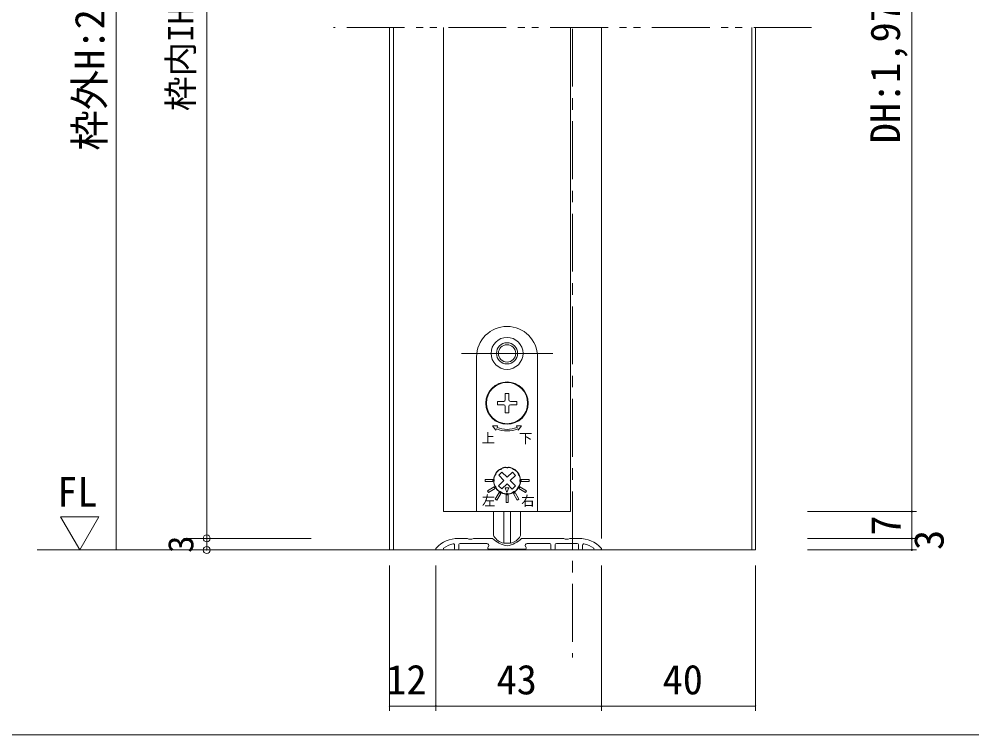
# Model space of a CAD drawing. Units: millimetres on the paper, enlarged 10 times, with parts at other scales. Extents: x -2000 to 2000, y -1385 to 1385.
# Drawn here: x -1253 to -429, y -68 to 551 of the extents above; entities that cross this region are included whole.
import ezdxf
from ezdxf.enums import TextEntityAlignment as Align

# ---------------------------------------------------------------- set-up
doc = ezdxf.new("R2010")
doc.units = ezdxf.units.MM
doc.header["$LTSCALE"] = 10
doc.header["$PDMODE"] = 32
doc.header["$PDSIZE"] = 6
for name, pattern in [('CHAIN1', [8, 5, -1, 1, -1]), ('DOUBLE_CHAIN1', [8.8, 5, -1, 0.6, -0.6, 0.6, -1]), ('USER1', [19.05, 12.7, -6.35])]:
    doc.linetypes.add(name, pattern=pattern)
doc.layers.add('1-1_0', color=7, linetype='Continuous', lineweight=18)
doc.layers.add('2-0_18', color=7, linetype='Continuous', lineweight=18)
doc.styles.add('ＭＳ ゴシック', font='')
doc.styles.get('ＭＳ ゴシック').set_extended_font_data('MS Gothic')

msp = doc.modelspace()

# ---------------------------------------------------------------- linework, layer by layer
at = {"layer": '1-1_0'}
msp.add_lwpolyline([(380, -67.5), (-1950, -67.5), (-1950, 1335)], dxfattribs=at)
at = {"layer": '1-1_0', "lineweight": 20}
msp.add_lwpolyline([(380, -67.5), (-1950, -67.5), (-1950, 1335)], dxfattribs=at)
at = {"layer": '2-0_18', "color": 4, "lineweight": 9}
for p, q in [((-1169.34, 1036.22), (-1169.34, 92.4)), ((-1091, 916.22), (-1091, 102.4)), ((-481.12, 119.07), (-481.12, 916.74)), ((-571.26, 125.74), (-476.95, 125.74)), ((-571.26, 125.74), (-476.95, 125.74)), ((-1217.52, 121.09), (-1200.83, 92.4)), ((-1184.33, 121.09), (-1217.52, 121.09)), ((-1200.83, 92.4), (-1184.33, 121.09)), ((-481.12, 119.07), (-481.12, 102.4)), ((-1111, 102.4), (-1000.63, 102.4)), ((-1091, 102.4), (-1091, 92.4)), ((-571.26, 102.4), (-476.95, 102.4)), ((-571.26, 102.4), (-476.95, 102.4)), ((-481.12, 102.4), (-481.12, 92.4)), ((-932.92, 92.4), (-1237.67, 92.4)), ((-1111, 92.4), (-977.92, 92.4)), ((-571.26, 92.4), (-476.95, 92.4)), ((-571.26, 92.4), (-476.95, 92.4))]:
    msp.add_line(p, q, dxfattribs=at)
at = {"layer": '2-0_18', "linetype": 'DOUBLE_CHAIN1', "lineweight": 20}
msp.add_line((-567.92, 544.07), (-981.26, 544.07), dxfattribs=at)
at = {"layer": '2-0_18', "lineweight": 20}
for p, q in [((-932.92, 544.07), (-932.92, 92.4)), ((-929.59, 544.07), (-929.59, 92.4)), ((-886.26, 544.07), (-886.26, 125.74)), ((-776.26, 544.07), (-776.26, 125.74)), ((-749.59, 544.07), (-749.59, 102.4)), ((-619.59, 544.07), (-619.59, 92.4)), ((-616.26, 544.07), (-616.26, 92.4)), ((-886.26, 125.74), (-776.26, 125.74)), ((-907.92, 92.4), (-932.92, 92.4)), ((-616.26, 92.4), (-932.92, 92.4)), ((-727.92, 92.4), (-616.26, 92.4)), ((-646.26, 92.4), (-616.26, 92.4)), ((-932.92, 79.07), (-932.92, -46.8)), ((-892.87, 79.07), (-892.87, -46.8)), ((-892.87, 14.51), (-892.87, 79.07)), ((-616.26, 79.07), (-616.26, -46.8)), ((-932.71, -42.64), (-933.13, -42.64)), ((-932.92, -42.64), (-892.87, -42.64)), ((-893.39, -42.64), (-892.34, -42.64)), ((-892.87, -42.64), (-749.59, -42.64)), ((-749.07, -42.64), (-750.11, -42.64)), ((-749.59, -42.64), (-616.26, -42.64)), ((-616.46, -42.64), (-616.05, -42.64))]:
    msp.add_line(p, q, dxfattribs=at)
at = {"layer": '2-0_18', "color": 4, "linetype": 'CHAIN1', "lineweight": 9}
msp.add_line((-774.59, 543.06), (-774.59, -0.46), dxfattribs=at)
at = {"layer": '2-0_18', "color": 2, "linetype": 'USER1'}
msp.add_line((-870.76, 262.4), (-791.76, 262.4), dxfattribs=at)
at = {"layer": '2-0_18'}
for p, q in [((-857.59, 259.4), (-857.59, 125.74)), ((-804.92, 125.74), (-804.92, 259.4)), ((-829.76, 227.74), (-832.76, 227.74)), ((-832.76, 222.24), (-832.76, 227.74)), ((-829.76, 222.24), (-829.76, 227.74)), ((-834.09, 217.9), (-839.59, 217.9)), ((-832.76, 211.07), (-832.76, 216.57)), ((-829.76, 211.07), (-829.76, 216.57)), ((-822.92, 220.9), (-828.42, 220.9)), ((-822.92, 217.9), (-828.42, 217.9)), ((-822.92, 220.9), (-822.92, 217.9)), ((-829.76, 211.07), (-832.76, 211.07)), ((-834.08, 152.44), (-838.51, 156.97)), ((-831.22, 155.23), (-826.69, 159.65)), ((-838.62, 148.01), (-834.08, 152.44)), ((-835.82, 145.15), (-831.29, 149.57)), ((-826.87, 145.04), (-831.29, 149.57)), ((-835.82, 145.15), (-838.62, 148.01)), ((-824, 147.83), (-826.87, 145.04)), ((-857.59, 125.74), (-804.92, 125.74)), ((-842.92, 105.29), (-842.92, 125.74)), ((-834.17, 125.74), (-834.17, 98.22)), ((-828.34, 125.74), (-828.34, 98.22)), ((-819.59, 125.74), (-819.59, 105.29)), ((-873.3, 102.4), (-865.42, 102.4)), ((-843.76, 102.4), (-860.42, 102.4)), ((-782.09, 102.4), (-818.76, 102.4)), ((-769.21, 102.4), (-777.09, 102.4)), ((-932.92, 92.4), (-616.26, 92.4)), ((-891.92, 92.4), (-887.26, 92.4)), ((-886.26, 93.4), (-886.26, 93.93)), ((-876.59, 96.63), (-876.59, 93.4)), ((-875.59, 92.4), (-873.92, 92.4)), ((-872.92, 93.4), (-872.92, 97.07)), ((-871.92, 98.07), (-848.65, 98.07)), ((-847.79, 94.57), (-847.21, 95.57)), ((-846.92, 93.07), (-831.26, 93.07)), ((-834.17, 98.22), (-828.34, 98.22)), ((-815.59, 93.07), (-831.26, 93.07)), ((-814.72, 94.57), (-815.3, 95.57)), ((-794.26, 98.07), (-813.86, 98.07)), ((-793.26, 97.07), (-793.26, 93.4)), ((-792.26, 92.4), (-790.59, 92.4)), ((-789.59, 93.4), (-789.59, 97.07)), ((-788.59, 98.07), (-770.59, 98.07)), ((-769.59, 93.4), (-769.59, 97.07)), ((-766.92, 92.4), (-768.59, 92.4)), ((-765.92, 96.63), (-765.92, 93.4)), ((-756.26, 93.4), (-756.26, 93.93)), ((-750.59, 92.4), (-755.26, 92.4))]:
    msp.add_line(p, q, dxfattribs=at)
for points in [[(-834.09, 220.9), (-839.59, 220.9), (-839.59, 217.9)], [(-839.93, 198.46), (-839.42, 199.69), (-843.75, 199.69), (-840.95, 196), (-840.44, 197.23)], [(-822.07, 197.23), (-821.56, 196), (-818.76, 199.69), (-823.09, 199.69), (-822.58, 198.46)], [(-831.22, 155.23), (-835.65, 159.76), (-838.51, 156.97)], [(-824, 147.83), (-828.43, 152.37), (-823.9, 156.79), (-826.69, 159.65)]]:
    msp.add_lwpolyline(points, dxfattribs=at)
for points in [[(-850.26, 151.57), (-843.59, 151.57), (-843.59, 153.24), (-850.26, 153.24)], [(-812.26, 153.24), (-818.92, 153.24), (-818.92, 151.57), (-812.26, 151.57)], [(-847.29, 142.18), (-841.52, 145.51), (-842.35, 146.96), (-848.13, 143.62)], [(-840.03, 135.53), (-836.7, 141.3), (-838.14, 142.14), (-841.48, 136.36)], [(-831.38, 142.07), (-829.67, 146.05), (-833, 146.09)], [(-821.03, 136.36), (-824.37, 142.14), (-825.81, 141.3), (-822.48, 135.53)], [(-814.39, 143.62), (-820.16, 146.96), (-820.99, 145.51), (-815.22, 142.18)], [(-830.42, 140.07), (-832.09, 140.07), (-832.09, 133.4), (-830.42, 133.4)]]:
    msp.add_lwpolyline(points, close=True, dxfattribs=at)
at = {"layer": '2-0_18', "lineweight": 20}
msp.add_lwpolyline([(-749.59, 14.51), (-749.59, 79.07), (-749.59, -46.8)], dxfattribs=at)
at = {"layer": '2-0_18'}
for centre, radius in [((-831.26, 262.4), 13.83), ((-831.26, 262.4), 9.17), ((-831.26, 262.4), 7.5), ((-831.26, 219.4), 18.33), ((-831.26, 219.4), 17.83)]:
    msp.add_circle(centre, radius, dxfattribs=at)
for centre, radius, start, end in [((-831.26, 259.4), 26.33, 0, 180), ((-834.09, 222.24), 1.33, 270, 360), ((-834.09, 216.57), 1.33, 360, 90), ((-828.42, 222.24), 1.33, 180, 270), ((-828.42, 216.57), 1.33, 90, 180), ((-831.26, 219.4), 22.67, 247.5, 292.5), ((-831.26, 219.4), 24, 247.5, 292.5), ((-831.26, 152.4), 11.67, 98.90298, 201.09702), ((-838.95, 155.14), 3.33, 129.87866, 160.42431), ((-831.26, 152.4), 11.17, 146.90028, 151.69834), ((-837.34, 157.85), 3.33, 138.17431, 168.71996), ((-831.26, 152.4), 11.5, 130.42431, 138.17431), ((-836.55, 158.62), 3.33, 99.87866, 130.42431), ((-831.26, 152.4), 11.17, 116.90028, 121.69834), ((-833.8, 160.16), 3.33, 108.17431, 138.71996), ((-831.26, 152.4), 11.5, 100.42431, 108.17431), ((-832.73, 160.43), 3.33, 69.87866, 100.42431), ((-832.7, 161.62), 2.33, 72.61143, 98.90298), ((-831.26, 166.24), 2.5, 252.61143, 287.38857), ((-831.26, 152.4), 11.17, 86.90028, 91.69834), ((-829.58, 160.4), 3.33, 78.17431, 108.71996), ((-829.81, 161.62), 2.33, 81.09702, 107.38857), ((-831.26, 152.4), 11.67, 338.90298, 81.09702), ((-831.26, 152.4), 11.5, 70.42431, 78.17431), ((-828.52, 160.1), 3.33, 39.87866, 70.42431), ((-831.26, 152.4), 11.17, 56.90028, 61.69834), ((-825.81, 158.49), 3.33, 48.17431, 78.71996), ((-831.26, 152.4), 11.5, 40.42431, 48.17431), ((-825.04, 157.7), 3.33, 9.87866, 40.42431), ((-831.26, 152.4), 11.17, 26.90028, 31.69834), ((-823.5, 154.95), 3.33, 18.17431, 48.71996), ((-839.29, 150.92), 3.33, 159.87866, 190.42431), ((-839.25, 154.08), 3.33, 168.17431, 198.71996), ((-831.26, 152.4), 11.5, 190.42431, 198.17431), ((-831.26, 152.4), 11.5, 160.42431, 168.17431), ((-831.26, 152.4), 11.17, 176.90028, 181.69834), ((-839.02, 149.85), 3.33, 198.17431, 228.71996), ((-823.56, 149.67), 3.33, 309.87866, 340.42431), ((-831.26, 152.4), 11.5, 340.42431, 348.17431), ((-831.26, 152.4), 11.5, 10.42431, 18.17431), ((-831.26, 152.4), 11.17, 356.90028, 1.69834), ((-823.26, 150.73), 3.33, 348.17431, 18.71996), ((-823.22, 153.88), 3.33, 339.87866, 10.42431), ((-839.96, 149.04), 2.33, 201.09702, 227.38857), ((-843.24, 145.49), 2.5, 12.61143, 47.38857), ((-831.26, 152.4), 11.17, 206.90028, 211.69834), ((-838.52, 146.54), 2.33, 192.61143, 218.90298), ((-837.47, 147.11), 3.33, 189.87866, 220.42431), ((-831.26, 152.4), 11.67, 218.90298, 321.09702), ((-831.26, 152.4), 11.5, 220.42431, 228.17431), ((-836.7, 146.32), 3.33, 228.17431, 258.71996), ((-831.26, 152.4), 11.17, 236.90028, 241.69834), ((-833.99, 144.71), 3.33, 219.87866, 250.42431), ((-831.26, 152.4), 11.5, 250.42431, 258.17431), ((-832.93, 144.41), 3.33, 258.17431, 288.71996), ((-831.26, 152.4), 11.17, 266.90028, 271.69834), ((-829.78, 144.37), 3.33, 249.87866, 280.42431), ((-831.26, 152.4), 11.5, 280.42431, 288.17431), ((-828.71, 144.64), 3.33, 288.17431, 318.71996), ((-831.26, 152.4), 11.17, 296.90028, 301.69834), ((-825.96, 146.18), 3.33, 279.87866, 310.42431), ((-831.26, 152.4), 11.5, 310.42431, 318.17431), ((-825.17, 146.96), 3.33, 318.17431, 348.71996), ((-823.99, 146.54), 2.33, 321.09702, 347.38857), ((-831.26, 152.4), 11.17, 326.90028, 331.69834), ((-819.28, 145.49), 2.5, 132.61143, 167.38857), ((-822.55, 149.04), 2.33, 312.61143, 338.90298), ((-873.3, 75.74), 26.67, 90, 136.50339), ((-862.92, 106.76), 5.02, 240.13717, 299.86283), ((-828.24, 117.52), 21.67, 224.26307, 261.9973), ((-841.26, 105.29), 1.67, 180, 210.56067), ((-831.21, 111.22), 13.33, 210.56067, 257.16143), ((-834.27, 117.52), 21.67, 278.0027, 315.73693), ((-831.3, 111.22), 13.33, 282.83857, 329.43933), ((-821.26, 105.29), 1.67, 329.43933, 360), ((-779.59, 106.76), 5.02, 240.13717, 299.86283), ((-769.21, 75.74), 26.67, 43.49661, 90), ((-891.92, 93.4), 1, 136.50339, 270), ((-887.26, 93.4), 1, 270, 0), ((-873.3, 75.74), 22.33, 101.58901, 125.44735), ((-877.59, 96.63), 1, 0, 101.58901), ((-875.59, 93.4), 1, 180, 270), ((-873.92, 93.4), 1, 270, 0), ((-871.92, 97.07), 1, 90, 180), ((-848.65, 96.4), 1.67, 330, 90), ((-846.92, 94.07), 1, 150, 270), ((-815.59, 94.07), 1, 270, 30), ((-813.86, 96.4), 1.67, 90, 210), ((-794.26, 97.07), 1, 0, 90), ((-792.26, 93.4), 1, 180, 270), ((-790.59, 93.4), 1, 270, 0), ((-788.59, 97.07), 1, 90, 180), ((-770.59, 97.07), 1, 0, 90), ((-768.59, 93.4), 1, 180, 270), ((-766.92, 93.4), 1, 270, 0), ((-764.92, 96.63), 1, 78.41099, 180), ((-769.21, 75.74), 22.33, 54.55265, 78.41099), ((-755.26, 93.4), 1, 180, 270), ((-750.59, 93.4), 1, 270, 43.49661)]:
    msp.add_arc(centre, radius, start, end, dxfattribs=at)
at = {"layer": '2-0_18', "color": 4, "lineweight": 9}
for centre, start, end in [((-481.12, 125.74), 90, 270), ((-481.12, 125.74), 90, 270), ((-481.12, 125.74), 270, 90), ((-481.12, 125.74), 270, 90), ((-481.12, 102.4), 90, 270), ((-481.12, 102.4), 90, 270), ((-481.12, 102.4), 270, 90), ((-481.12, 102.4), 270, 90), ((-481.12, 92.4), 90, 270), ((-481.12, 92.4), 90, 270), ((-481.12, 92.4), 270, 90), ((-481.12, 92.4), 270, 90)]:
    msp.add_arc(centre, 0.521, start, end, dxfattribs=at)
at = {"layer": '2-0_18', "lineweight": 20}
for centre, radius, start, end in [((-932.92, -42.64), 0.208, 180, 0), ((-892.87, -42.64), 0.521, 0, 180), ((-749.59, -42.64), 0.521, 180, 0), ((-616.26, -42.64), 0.208, 0, 180)]:
    msp.add_arc(centre, radius, start, end, dxfattribs=at)
at = {"layer": '2-0_18', "color": 4}
for p in [(-1091, 102.4), (-1091, 92.4)]:
    msp.add_point(p, dxfattribs=at)

# ---------------------------------------------------------------- texts
at = {"layer": '2-0_18', "style": 'ＭＳ ゴシック'}
for s, height, p in [('枠内IH:1,985', 21.99, (-1096, 471.81)), ('枠外H:2,024', 25.66, (-1171.84, 437.64)), ('DH:1,970', 25.66, (-483.62, 443.98)), ('7', 25.66, (-483.18, 104.85)), ('3', 25.66, (-445.9, 92.4)), ('3', 21.99, (-1096, 89.9))]:
    msp.add_text(s, height=height, rotation=90, dxfattribs=at).set_placement(p, align=Align.BOTTOM_LEFT)
for s, height, p in [('上', 8.55, (-853.33, 182.34)), ('下', 8.55, (-821.01, 182.08)), ('FL', 25.66, (-1220.48, 122.2)), ('左', 8.55, (-853.02, 128.16)), ('右', 8.55, (-819.04, 128.08)), ('12', 25.66, (-935.76, -40.13)), ('43', 25.66, (-840.34, -40.13)), ('40', 25.66, (-696.73, -40.13))]:
    msp.add_text(s, height=height, dxfattribs=at).set_placement(p, align=Align.BOTTOM_LEFT)

doc.saveas('drawing.dxf')
